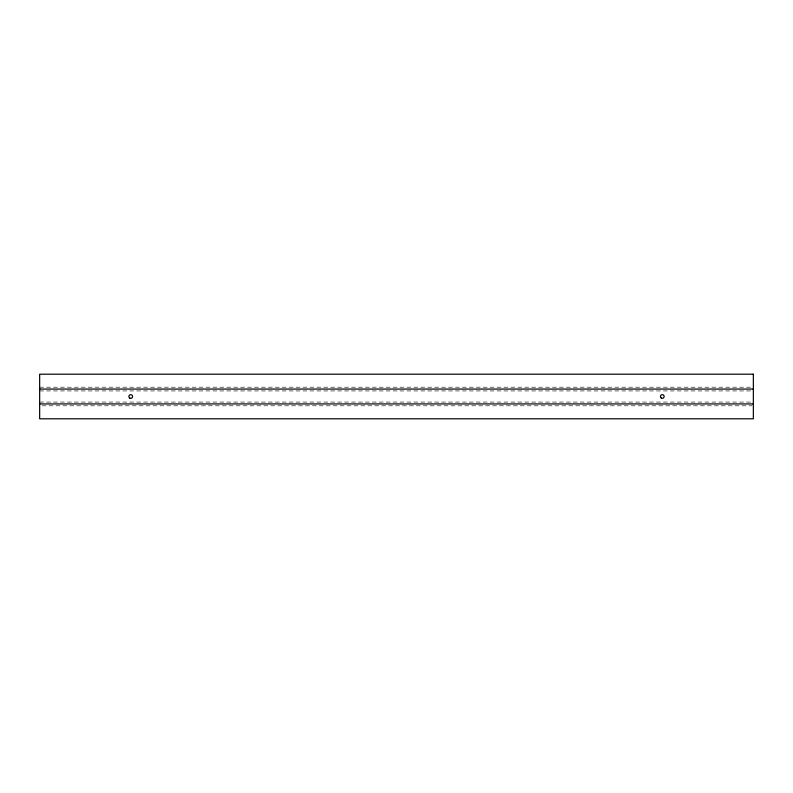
<?xml version="1.0" encoding="UTF-8"?>
<svg xmlns="http://www.w3.org/2000/svg" width="793" height="793" viewBox="0 0 793 793"><rect width="100%" height="100%" fill="white"/><g stroke="black" fill="none" stroke-linecap="round" stroke-linejoin="round"><path stroke-width="0.59" stroke-dasharray="3.96 2.97" d="M39.65 387.202L752.111 387.202M39.65 390.929L752.111 390.929M39.65 402.071L752.111 402.071M42.128 405.798L752.111 405.798"/><path stroke-width="1.19" d="M39.65 389.066L753.35 389.066M39.65 403.934L753.35 403.934M753.35 374.197L39.65 374.197L39.65 418.803L753.35 418.803L753.35 374.197M129.794 398.106A1.864 1.864 0 0 0 132.58 396.5A1.864 1.864 0 0 0 129.794 394.894A1.864 1.864 0 0 0 129.794 398.106M661.352 398.106A1.864 1.864 0 0 0 664.137 396.5A1.864 1.864 0 0 0 661.352 394.894A1.864 1.864 0 0 0 661.352 398.106"/></g></svg>
